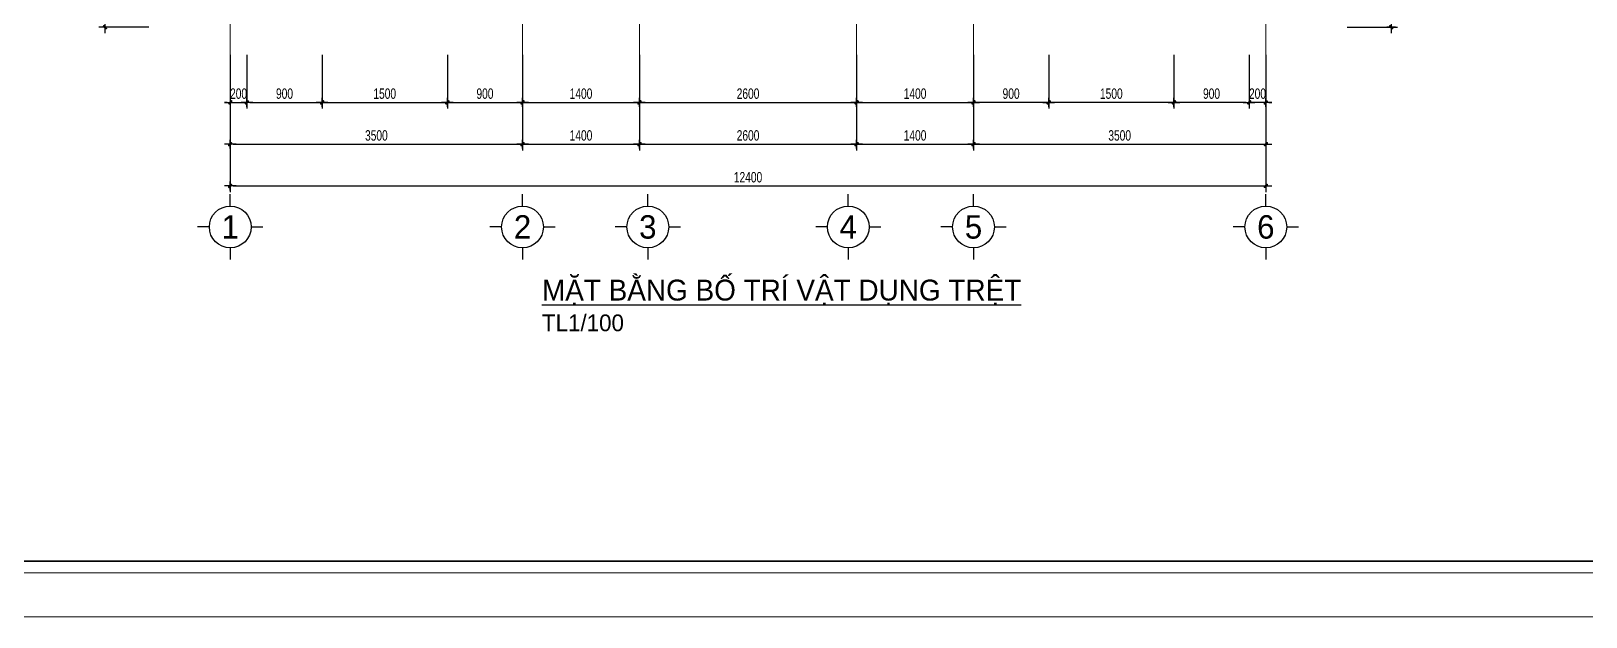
# Model space of a CAD drawing. Header units: inches. Extents: x 88947 to 296847, y 35049 to 161062.
# Drawn here: x 183977 to 202594, y 77053 to 84062 of the extents above; entities that cross this region are included whole.
import ezdxf
from ezdxf.enums import TextEntityAlignment as Align

# ---------------------------------------------------------------- set-up
doc = ezdxf.new("R2010")
doc.units = ezdxf.units.IN
doc.header["$MEASUREMENT"] = 0
doc.header["$PDMODE"] = 1
doc.linetypes.add('ACAD_ISO03W100', pattern=[30, 12, -18])
doc.linetypes.add('CENTER', pattern=[50.8, 31.75, -6.35, 6.35, -6.35])
for name, color, linetype, lineweight in [('A-Dims', 145, 'Continuous', 25), ('A-Text', 30, 'Continuous', 9), ('A-Wall', 2, 'Continuous', 35), ('DIM', 7, 'Continuous', 25), ('GHICHU', 40, 'Continuous', 18), ('KHUNG 2', 144, 'Continuous', 18), ('NETMANH', 192, 'Continuous', 18), ('TRUC', 252, 'ACAD_ISO03W100', 13)]:
    doc.layers.add(name, color=color, linetype=linetype, lineweight=lineweight)
doc.layers.add('text', color=2, linetype='Continuous')
doc.styles.add('FRANKO', font='VFRANKO.TTF')
doc.styles.add('VHELVEN', font='VHELVEN.TTF')
doc.styles.add('VNI-HELVE-CONDENSE', font='VNARIAL.TTF', dxfattribs={"width": 0.7})
doc.dimstyles.new('TAS-100', dxfattribs={"dimscale": 50, "dimtxt": 2.5, "dimasz": 0.7, "dimexe": 1.5, "dimexo": 1.5, "dimgap": 0.8, "dimtad": 1, "dimdec": 0, "dimzin": 3, "dimdsep": 46, "dimtxsty": 'VNI-HELVE-CONDENSE', "dimblk": 'TICK', "dimcen": 2.5, "dimclrt": 71, "dimazin": 2, "dimtfac": 0.75, "dimtdec": 0, "dimtix": 1, "dimtmove": 2, "dimatfit": 2, "dimldrblk": 'TICK123', "dimfxl": 1.5, "dimtolj": 1, "dimtzin": 0, "dimarcsym": 0})

# ---------------------------------------------------------------- blocks, each defined once
blk = doc.blocks.new('khung ten')
at = {"layer": 'A-Wall', "ltscale": 0.7}
blk.add_lwpolyline([(267204, -219099), (305804, -219099), (305804, -190799), (267204, -190799)], close=True, dxfattribs=at)
at = {"layer": 'KHUNG 2', "ltscale": 0.7}
blk.add_lwpolyline([(267004, -219299), (306004, -219299), (306004, -190599), (267004, -190599)], close=True, dxfattribs=at)
at = {"layer": 'NETMANH', "ltscale": 0.7}
blk.add_lwpolyline([(265004, -220042), (307004, -220042), (307004, -190342), (265004, -190342)], close=True, dxfattribs=at)
blk = doc.blocks.new('TICK')
at = {"layer": 'A-Dims', "color": 1}
for p, q in [((-2, 0), (2, 0)), ((0, 1.5), (0, -1.5))]:
    blk.add_line(p, q, dxfattribs=at)
at = {"layer": 'A-Dims', "color": 1, "const_width": 0.788}
blk.add_lwpolyline([(-0.33, -0.35), (0.38, 0.38)], dxfattribs=at)
at = {"layer": 'A-Dims', "color": 1, "const_width": 0.394}
for points in [[(0.24, 0.52, -0.414214), (0.52, 0.52, -1)], [(0.52, 0.52, -0.414214), (0.52, 0.24, -1)], [(-0.47, -0.21, 0.414214), (-0.47, -0.49, 1)], [(-0.47, -0.49, 0.414214), (-0.19, -0.49, 1)]]:
    blk.add_lwpolyline(points, format="xyb", dxfattribs=at)
blk = doc.blocks.new('*D3011')
at = {"layer": 'Defpoints', "color": 0}
for p in [(150, -10808), (3650, -10808), (3650, -11950)]:
    blk.add_point(p, dxfattribs=at)
at = {"layer": 'DIM', "color": 0, "lineweight": -2}
for p, q in [((150, -10883), (150, -12025)), ((3650, -10883), (3650, -12025)), ((185, -11950), (3615, -11950))]:
    blk.add_line(p, q, dxfattribs=at)
at = {"layer": 'DIM', "color": 0, "lineweight": -2, "xscale": 35, "yscale": 35, "zscale": 35, "rotation": 180}
blk.add_blockref('TICK', (150, -11950), dxfattribs=at)
at = {"layer": 'DIM', "color": 0, "lineweight": -2, "xscale": 35, "yscale": 35, "zscale": 35}
blk.add_blockref('TICK', (3650, -11950), dxfattribs=at)
at = {"layer": 'DIM', "color": 71, "insert": (1900, -11846), "char_height": 125, "attachment_point": 5, "style": 'VNI-HELVE-CONDENSE'}
blk.add_mtext('\\A1;3500', dxfattribs=at)
blk = doc.blocks.new('TICK123')
at = {"layer": 'A-Dims', "color": 1}
blk.add_lwpolyline([(0.05, 0, 0, 0.84, 0), (-2.11, 0, 8.4, 8.4, 0)], format="xyseb", dxfattribs=at)
blk = doc.blocks.new('*D3012')
at = {"layer": 'Defpoints', "color": 0}
for p in [(3650, -10808), (5050, -10808), (5050, -11950)]:
    blk.add_point(p, dxfattribs=at)
at = {"layer": 'DIM', "color": 0, "lineweight": -2}
for p, q in [((3650, -10883), (3650, -12025)), ((5050, -10883), (5050, -12025)), ((3685, -11950), (5015, -11950))]:
    blk.add_line(p, q, dxfattribs=at)
at = {"layer": 'DIM', "color": 0, "lineweight": -2, "xscale": 35, "yscale": 35, "zscale": 35, "rotation": 180}
blk.add_blockref('TICK', (3650, -11950), dxfattribs=at)
at = {"layer": 'DIM', "color": 0, "lineweight": -2, "xscale": 35, "yscale": 35, "zscale": 35}
blk.add_blockref('TICK', (5050, -11950), dxfattribs=at)
at = {"layer": 'DIM', "color": 71, "insert": (4350, -11846), "char_height": 125, "attachment_point": 5, "style": 'VNI-HELVE-CONDENSE'}
blk.add_mtext('\\A1;1400', dxfattribs=at)
blk = doc.blocks.new('*D3013')
at = {"layer": 'Defpoints', "color": 0}
for p in [(5050, -10808), (7650, -10808), (7650, -11950)]:
    blk.add_point(p, dxfattribs=at)
at = {"layer": 'DIM', "color": 0, "lineweight": -2}
for p, q in [((5050, -10883), (5050, -12025)), ((7650, -10883), (7650, -12025)), ((5085, -11950), (7615, -11950))]:
    blk.add_line(p, q, dxfattribs=at)
at = {"layer": 'DIM', "color": 0, "lineweight": -2, "xscale": 35, "yscale": 35, "zscale": 35, "rotation": 180}
blk.add_blockref('TICK', (5050, -11950), dxfattribs=at)
at = {"layer": 'DIM', "color": 0, "lineweight": -2, "xscale": 35, "yscale": 35, "zscale": 35}
blk.add_blockref('TICK', (7650, -11950), dxfattribs=at)
at = {"layer": 'DIM', "color": 71, "insert": (6350, -11846), "char_height": 125, "attachment_point": 5, "style": 'VNI-HELVE-CONDENSE'}
blk.add_mtext('\\A1;2600', dxfattribs=at)
blk = doc.blocks.new('*D3014')
at = {"layer": 'Defpoints', "color": 0}
for p in [(7650, -10808), (9050, -10808), (9050, -11950)]:
    blk.add_point(p, dxfattribs=at)
at = {"layer": 'DIM', "color": 0, "lineweight": -2}
for p, q in [((7650, -10883), (7650, -12025)), ((9050, -10883), (9050, -12025)), ((7685, -11950), (9015, -11950))]:
    blk.add_line(p, q, dxfattribs=at)
at = {"layer": 'DIM', "color": 0, "lineweight": -2, "xscale": 35, "yscale": 35, "zscale": 35, "rotation": 180}
blk.add_blockref('TICK', (7650, -11950), dxfattribs=at)
at = {"layer": 'DIM', "color": 0, "lineweight": -2, "xscale": 35, "yscale": 35, "zscale": 35}
blk.add_blockref('TICK', (9050, -11950), dxfattribs=at)
at = {"layer": 'DIM', "color": 71, "insert": (8350, -11846), "char_height": 125, "attachment_point": 5, "style": 'VNI-HELVE-CONDENSE'}
blk.add_mtext('\\A1;1400', dxfattribs=at)
blk = doc.blocks.new('*D3015')
at = {"layer": 'Defpoints', "color": 0}
for p in [(9050, -10808), (12550, -10808), (12550, -11950)]:
    blk.add_point(p, dxfattribs=at)
at = {"layer": 'DIM', "color": 0, "lineweight": -2}
for p, q in [((9050, -10883), (9050, -12025)), ((12550, -10883), (12550, -12025)), ((9085, -11950), (12515, -11950))]:
    blk.add_line(p, q, dxfattribs=at)
at = {"layer": 'DIM', "color": 0, "lineweight": -2, "xscale": 35, "yscale": 35, "zscale": 35, "rotation": 180}
blk.add_blockref('TICK', (9050, -11950), dxfattribs=at)
at = {"layer": 'DIM', "color": 0, "lineweight": -2, "xscale": 35, "yscale": 35, "zscale": 35}
blk.add_blockref('TICK', (12550, -11950), dxfattribs=at)
at = {"layer": 'DIM', "color": 71, "insert": (10800, -11846), "char_height": 125, "attachment_point": 5, "style": 'VNI-HELVE-CONDENSE'}
blk.add_mtext('\\A1;3500', dxfattribs=at)
blk = doc.blocks.new('*D3016')
at = {"layer": 'Defpoints', "color": 0}
for p in [(150, -10808), (12550, -10808), (12550, -12450)]:
    blk.add_point(p, dxfattribs=at)
at = {"layer": 'DIM', "color": 0, "lineweight": -2}
for p, q in [((150, -10883), (150, -12525)), ((12550, -10883), (12550, -12525)), ((185, -12450), (12515, -12450))]:
    blk.add_line(p, q, dxfattribs=at)
at = {"layer": 'DIM', "color": 0, "lineweight": -2, "xscale": 35, "yscale": 35, "zscale": 35, "rotation": 180}
blk.add_blockref('TICK', (150, -12450), dxfattribs=at)
at = {"layer": 'DIM', "color": 0, "lineweight": -2, "xscale": 35, "yscale": 35, "zscale": 35}
blk.add_blockref('TICK', (12550, -12450), dxfattribs=at)
at = {"layer": 'DIM', "color": 71, "insert": (6350, -12346), "char_height": 125, "attachment_point": 5, "style": 'VNI-HELVE-CONDENSE'}
blk.add_mtext('\\A1;12400', dxfattribs=at)
blk = doc.blocks.new('*D3042')
at = {"layer": 'Defpoints', "color": 0}
for p in [(-750, -9950), (-1350, -10550), (-750, -10550)]:
    blk.add_point(p, dxfattribs=at)
at = {"layer": 'DIM', "color": 0, "lineweight": -2}
for p, q in [((-825, -9950), (-1425, -9950)), ((-1350, -9985), (-1350, -10515)), ((-825, -10550), (-1425, -10550))]:
    blk.add_line(p, q, dxfattribs=at)
at = {"layer": 'DIM', "color": 0, "lineweight": -2, "xscale": 35, "yscale": 35, "zscale": 35}
for p, rotation in [((-1350, -9950), 90), ((-1350, -10550), 270)]:
    blk.add_blockref('TICK', p, dxfattribs=dict(at, rotation=rotation))
at = {"layer": 'DIM', "color": 71, "insert": (-1454, -10250), "char_height": 125, "attachment_point": 5, "rotation": 90, "style": 'VNI-HELVE-CONDENSE'}
blk.add_mtext('\\A1;600', dxfattribs=at)
blk = doc.blocks.new('*D3043')
at = {"layer": 'Defpoints', "color": 0}
for p in [(150, -10808), (350, -10808), (350, -11450)]:
    blk.add_point(p, dxfattribs=at)
at = {"layer": 'DIM', "color": 0, "lineweight": -2}
for p, q in [((150, -10883), (150, -11525)), ((350, -10883), (350, -11525)), ((115, -11450), (80, -11450)), ((150, -11450), (350, -11450)), ((385, -11450), (420, -11450))]:
    blk.add_line(p, q, dxfattribs=at)
at = {"layer": 'DIM', "color": 0, "lineweight": -2, "xscale": 35, "yscale": 35, "zscale": 35}
blk.add_blockref('TICK', (150, -11450), dxfattribs=at)
at = {"layer": 'DIM', "color": 0, "lineweight": -2, "xscale": 35, "yscale": 35, "zscale": 35, "rotation": 180}
blk.add_blockref('TICK', (350, -11450), dxfattribs=at)
at = {"layer": 'DIM', "color": 71, "insert": (250, -11346), "char_height": 125, "attachment_point": 5, "style": 'VNI-HELVE-CONDENSE'}
blk.add_mtext('\\A1;200', dxfattribs=at)
blk = doc.blocks.new('*D3044')
at = {"layer": 'Defpoints', "color": 0}
for p in [(1250, -10808), (2750, -10808), (2750, -11450)]:
    blk.add_point(p, dxfattribs=at)
at = {"layer": 'DIM', "color": 0, "lineweight": -2}
for p, q in [((1250, -10883), (1250, -11525)), ((2750, -10883), (2750, -11525)), ((1285, -11450), (2715, -11450))]:
    blk.add_line(p, q, dxfattribs=at)
at = {"layer": 'DIM', "color": 0, "lineweight": -2, "xscale": 35, "yscale": 35, "zscale": 35, "rotation": 180}
blk.add_blockref('TICK', (1250, -11450), dxfattribs=at)
at = {"layer": 'DIM', "color": 0, "lineweight": -2, "xscale": 35, "yscale": 35, "zscale": 35}
blk.add_blockref('TICK', (2750, -11450), dxfattribs=at)
at = {"layer": 'DIM', "color": 71, "insert": (2000, -11346), "char_height": 125, "attachment_point": 5, "style": 'VNI-HELVE-CONDENSE'}
blk.add_mtext('\\A1;1500', dxfattribs=at)
blk = doc.blocks.new('*D3045')
at = {"layer": 'Defpoints', "color": 0}
for p in [(2750, -10808), (3650, -10808), (3650, -11450)]:
    blk.add_point(p, dxfattribs=at)
at = {"layer": 'DIM', "color": 0, "lineweight": -2}
for p, q in [((2750, -10883), (2750, -11525)), ((3650, -10883), (3650, -11525)), ((2785, -11450), (3615, -11450))]:
    blk.add_line(p, q, dxfattribs=at)
at = {"layer": 'DIM', "color": 0, "lineweight": -2, "xscale": 35, "yscale": 35, "zscale": 35, "rotation": 180}
blk.add_blockref('TICK', (2750, -11450), dxfattribs=at)
at = {"layer": 'DIM', "color": 0, "lineweight": -2, "xscale": 35, "yscale": 35, "zscale": 35}
blk.add_blockref('TICK', (3650, -11450), dxfattribs=at)
at = {"layer": 'DIM', "color": 71, "insert": (3200, -11346), "char_height": 125, "attachment_point": 5, "style": 'VNI-HELVE-CONDENSE'}
blk.add_mtext('\\A1;900', dxfattribs=at)
blk = doc.blocks.new('*D3046')
at = {"layer": 'Defpoints', "color": 0}
for p in [(3650, -10808), (5050, -10808), (5050, -11450)]:
    blk.add_point(p, dxfattribs=at)
at = {"layer": 'DIM', "color": 0, "lineweight": -2}
for p, q in [((3650, -10883), (3650, -11525)), ((5050, -10883), (5050, -11525)), ((3685, -11450), (5015, -11450))]:
    blk.add_line(p, q, dxfattribs=at)
at = {"layer": 'DIM', "color": 0, "lineweight": -2, "xscale": 35, "yscale": 35, "zscale": 35, "rotation": 180}
blk.add_blockref('TICK', (3650, -11450), dxfattribs=at)
at = {"layer": 'DIM', "color": 0, "lineweight": -2, "xscale": 35, "yscale": 35, "zscale": 35}
blk.add_blockref('TICK', (5050, -11450), dxfattribs=at)
at = {"layer": 'DIM', "color": 71, "insert": (4350, -11346), "char_height": 125, "attachment_point": 5, "style": 'VNI-HELVE-CONDENSE'}
blk.add_mtext('\\A1;1400', dxfattribs=at)
blk = doc.blocks.new('*D3047')
at = {"layer": 'Defpoints', "color": 0}
for p in [(7650, -10808), (9050, -10808), (9050, -11450)]:
    blk.add_point(p, dxfattribs=at)
at = {"layer": 'DIM', "color": 0, "lineweight": -2}
for p, q in [((7650, -10883), (7650, -11525)), ((9050, -10883), (9050, -11525)), ((7685, -11450), (9015, -11450))]:
    blk.add_line(p, q, dxfattribs=at)
at = {"layer": 'DIM', "color": 0, "lineweight": -2, "xscale": 35, "yscale": 35, "zscale": 35, "rotation": 180}
blk.add_blockref('TICK', (7650, -11450), dxfattribs=at)
at = {"layer": 'DIM', "color": 0, "lineweight": -2, "xscale": 35, "yscale": 35, "zscale": 35}
blk.add_blockref('TICK', (9050, -11450), dxfattribs=at)
at = {"layer": 'DIM', "color": 71, "insert": (8350, -11346), "char_height": 125, "attachment_point": 5, "style": 'VNI-HELVE-CONDENSE'}
blk.add_mtext('\\A1;1400', dxfattribs=at)
blk = doc.blocks.new('*D3064')
at = {"layer": 'Defpoints', "color": 0}
for p in [(13450, -9950), (13450, -10550), (14050, -10550)]:
    blk.add_point(p, dxfattribs=at)
at = {"layer": 'DIM', "color": 0, "lineweight": -2}
for p, q in [((13525, -9950), (14125, -9950)), ((14050, -9985), (14050, -10515)), ((13525, -10550), (14125, -10550))]:
    blk.add_line(p, q, dxfattribs=at)
at = {"layer": 'DIM', "color": 0, "lineweight": -2, "xscale": 35, "yscale": 35, "zscale": 35}
for p, rotation in [((14050, -9950), 90), ((14050, -10550), 270)]:
    blk.add_blockref('TICK', p, dxfattribs=dict(at, rotation=rotation))
at = {"layer": 'DIM', "color": 71, "insert": (13946, -10250), "char_height": 125, "attachment_point": 5, "rotation": 90, "style": 'VNI-HELVE-CONDENSE'}
blk.add_mtext('\\A1;600', dxfattribs=at)
blk = doc.blocks.new('TRUCCOT')
for p, q in [((0, -140), (0, 0)), ((-250, -390), (-390, -390)), ((250, -390), (390, -390)), ((0, -640), (0, -780))]:
    blk.add_line(p, q)
blk.add_circle((0, -390), 250)
at = {"layer": 'GHICHU', "style": 'VHELVEN'}
blk.add_attdef('TRUC', text='', height=280, dxfattribs=at).set_placement((0, -390), align=Align.MIDDLE_CENTER)
blk = doc.blocks.new('*D3148')
at = {"layer": 'Defpoints', "color": 0}
for p in [(350, -10808), (1250, -10808), (1250, -11450)]:
    blk.add_point(p, dxfattribs=at)
at = {"layer": 'DIM', "color": 0, "lineweight": -2}
for p, q in [((350, -10883), (350, -11525)), ((1250, -10883), (1250, -11525)), ((385, -11450), (1215, -11450))]:
    blk.add_line(p, q, dxfattribs=at)
at = {"layer": 'DIM', "color": 0, "lineweight": -2, "xscale": 35, "yscale": 35, "zscale": 35, "rotation": 180}
blk.add_blockref('TICK', (350, -11450), dxfattribs=at)
at = {"layer": 'DIM', "color": 0, "lineweight": -2, "xscale": 35, "yscale": 35, "zscale": 35}
blk.add_blockref('TICK', (1250, -11450), dxfattribs=at)
at = {"layer": 'DIM', "color": 71, "insert": (800, -11346), "char_height": 125, "attachment_point": 5, "style": 'VNI-HELVE-CONDENSE'}
blk.add_mtext('\\A1;900', dxfattribs=at)
blk = doc.blocks.new('*D3187')
at = {"layer": 'Defpoints', "color": 0}
for p in [(5050, -10808), (7650, -10808), (7650, -11450)]:
    blk.add_point(p, dxfattribs=at)
at = {"layer": 'DIM', "color": 0, "lineweight": -2}
for p, q in [((5050, -10883), (5050, -11525)), ((7650, -10883), (7650, -11525)), ((5085, -11450), (7615, -11450))]:
    blk.add_line(p, q, dxfattribs=at)
at = {"layer": 'DIM', "color": 0, "lineweight": -2, "xscale": 35, "yscale": 35, "zscale": 35, "rotation": 180}
blk.add_blockref('TICK', (5050, -11450), dxfattribs=at)
at = {"layer": 'DIM', "color": 0, "lineweight": -2, "xscale": 35, "yscale": 35, "zscale": 35}
blk.add_blockref('TICK', (7650, -11450), dxfattribs=at)
at = {"layer": 'DIM', "color": 71, "insert": (6350, -11346), "char_height": 125, "attachment_point": 5, "style": 'VNI-HELVE-CONDENSE'}
blk.add_mtext('\\A1;2600', dxfattribs=at)
blk = doc.blocks.new('*D3188')
at = {"layer": 'Defpoints', "color": 0}
for p in [(9950, -10808), (11450, -10808), (9950, -11450)]:
    blk.add_point(p, dxfattribs=at)
at = {"layer": 'DIM', "color": 0, "lineweight": -2}
for p, q in [((9950, -10883), (9950, -11525)), ((11450, -10883), (11450, -11525)), ((11415, -11450), (9985, -11450))]:
    blk.add_line(p, q, dxfattribs=at)
at = {"layer": 'DIM', "color": 0, "lineweight": -2, "xscale": 35, "yscale": 35, "zscale": 35, "rotation": 180}
blk.add_blockref('TICK', (9950, -11450), dxfattribs=at)
at = {"layer": 'DIM', "color": 0, "lineweight": -2, "xscale": 35, "yscale": 35, "zscale": 35}
blk.add_blockref('TICK', (11450, -11450), dxfattribs=at)
at = {"layer": 'DIM', "color": 71, "insert": (10700, -11346), "char_height": 125, "attachment_point": 5, "style": 'VNI-HELVE-CONDENSE'}
blk.add_mtext('\\A1;1500', dxfattribs=at)
blk = doc.blocks.new('*D3189')
at = {"layer": 'Defpoints', "color": 0}
for p in [(9050, -10808), (9950, -10808), (9050, -11450)]:
    blk.add_point(p, dxfattribs=at)
at = {"layer": 'DIM', "color": 0, "lineweight": -2}
for p, q in [((9050, -10883), (9050, -11525)), ((9950, -10883), (9950, -11525)), ((9915, -11450), (9085, -11450))]:
    blk.add_line(p, q, dxfattribs=at)
at = {"layer": 'DIM', "color": 0, "lineweight": -2, "xscale": 35, "yscale": 35, "zscale": 35, "rotation": 180}
blk.add_blockref('TICK', (9050, -11450), dxfattribs=at)
at = {"layer": 'DIM', "color": 0, "lineweight": -2, "xscale": 35, "yscale": 35, "zscale": 35}
blk.add_blockref('TICK', (9950, -11450), dxfattribs=at)
at = {"layer": 'DIM', "color": 71, "insert": (9500, -11346), "char_height": 125, "attachment_point": 5, "style": 'VNI-HELVE-CONDENSE'}
blk.add_mtext('\\A1;900', dxfattribs=at)
blk = doc.blocks.new('*D3190')
at = {"layer": 'Defpoints', "color": 0}
for p in [(12350, -10808), (12550, -10808), (12350, -11450)]:
    blk.add_point(p, dxfattribs=at)
at = {"layer": 'DIM', "color": 0, "lineweight": -2}
for p, q in [((12350, -10883), (12350, -11525)), ((12550, -10883), (12550, -11525)), ((12315, -11450), (12280, -11450)), ((12550, -11450), (12350, -11450)), ((12585, -11450), (12620, -11450))]:
    blk.add_line(p, q, dxfattribs=at)
at = {"layer": 'DIM', "color": 0, "lineweight": -2, "xscale": 35, "yscale": 35, "zscale": 35}
blk.add_blockref('TICK', (12350, -11450), dxfattribs=at)
at = {"layer": 'DIM', "color": 0, "lineweight": -2, "xscale": 35, "yscale": 35, "zscale": 35, "rotation": 180}
blk.add_blockref('TICK', (12550, -11450), dxfattribs=at)
at = {"layer": 'DIM', "color": 71, "insert": (12450, -11346), "char_height": 125, "attachment_point": 5, "style": 'VNI-HELVE-CONDENSE'}
blk.add_mtext('\\A1;200', dxfattribs=at)
blk = doc.blocks.new('*D3191')
at = {"layer": 'Defpoints', "color": 0}
for p in [(11450, -10808), (12350, -10808), (11450, -11450)]:
    blk.add_point(p, dxfattribs=at)
at = {"layer": 'DIM', "color": 0, "lineweight": -2}
for p, q in [((11450, -10883), (11450, -11525)), ((12350, -10883), (12350, -11525)), ((12315, -11450), (11485, -11450))]:
    blk.add_line(p, q, dxfattribs=at)
at = {"layer": 'DIM', "color": 0, "lineweight": -2, "xscale": 35, "yscale": 35, "zscale": 35, "rotation": 180}
blk.add_blockref('TICK', (11450, -11450), dxfattribs=at)
at = {"layer": 'DIM', "color": 0, "lineweight": -2, "xscale": 35, "yscale": 35, "zscale": 35}
blk.add_blockref('TICK', (12350, -11450), dxfattribs=at)
at = {"layer": 'DIM', "color": 71, "insert": (11900, -11346), "char_height": 125, "attachment_point": 5, "style": 'VNI-HELVE-CONDENSE'}
blk.add_mtext('\\A1;900', dxfattribs=at)
blk = doc.blocks.new('A$C4B9C0102')
at = {"layer": 'DIM'}
ref = blk.add_blockref('TRUCCOT', (150, -12550), dxfattribs=at)
ref.add_attrib('TRUC', '1', dxfattribs={"layer": 'GHICHU', "height": 280, "style": 'FRANKO'}).set_placement((150, -12940), align=Align.MIDDLE_CENTER)
ref = blk.add_blockref('TRUCCOT', (3650, -12550), dxfattribs=at)
ref.add_attrib('TRUC', '2', dxfattribs={"layer": 'GHICHU', "height": 280, "style": 'FRANKO'}).set_placement((3650, -12940), align=Align.MIDDLE_CENTER)
ref = blk.add_blockref('TRUCCOT', (5150, -12550), dxfattribs=at)
ref.add_attrib('TRUC', '3', dxfattribs={"layer": 'GHICHU', "height": 280, "style": 'FRANKO'}).set_placement((5150, -12940), align=Align.MIDDLE_CENTER)
ref = blk.add_blockref('TRUCCOT', (7550, -12550), dxfattribs=at)
ref.add_attrib('TRUC', '4', dxfattribs={"layer": 'GHICHU', "height": 280, "style": 'FRANKO'}).set_placement((7550, -12940), align=Align.MIDDLE_CENTER)
ref = blk.add_blockref('TRUCCOT', (9050, -12550), dxfattribs=at)
ref.add_attrib('TRUC', '5', dxfattribs={"layer": 'GHICHU', "height": 280, "style": 'FRANKO'}).set_placement((9050, -12940), align=Align.MIDDLE_CENTER)
ref = blk.add_blockref('TRUCCOT', (12550, -12550), dxfattribs=at)
ref.add_attrib('TRUC', '6', dxfattribs={"layer": 'GHICHU', "height": 280, "style": 'FRANKO'}).set_placement((12550, -12940), align=Align.MIDDLE_CENTER)
for base, p1, p2, angle, picture, middle in [((-1350, -10550), (-750, -9950), (-750, -10550), 90, '*D3042', (-1453.8, -10250)), ((14050, -10550), (13450, -9950), (13450, -10550), 90, '*D3064', (13946.2, -10250)), ((9050, -11450), (9950, -10807.8), (9050, -10807.8), 180, '*D3189', (9500, -11346.2)), ((9950, -11450), (11450, -10807.8), (9950, -10807.8), 180, '*D3188', (10700, -11346.2)), ((11450, -11450), (12350, -10807.8), (11450, -10807.8), 180, '*D3191', (11900, -11346.2)), ((12350, -11450), (12550, -10807.8), (12350, -10807.8), 180, '*D3190', (12450, -11346.2))]:
    dim = blk.add_linear_dim(base=base, p1=p1, p2=p2, angle=angle, dimstyle='TAS-100', dxfattribs=at)
    dim.commit()
    dim.dimension.update_dxf_attribs({"geometry": picture, "text_midpoint": middle})
for base, p1, p2, picture, middle in [((3650, -11950), (150, -10807.8), (3650, -10807.8), '*D3011', (1900, -11846.1)), ((12550, -12450), (150, -10807.8), (12550, -10807.8), '*D3016', (6350, -12346.2)), ((350, -11450), (150, -10807.8), (350, -10807.8), '*D3043', (250, -11346.2)), ((1250, -11450), (350, -10807.8), (1250, -10807.8), '*D3148', (800, -11346.2)), ((2750, -11450), (1250, -10807.8), (2750, -10807.8), '*D3044', (2000, -11346.2)), ((3650, -11450), (2750, -10807.8), (3650, -10807.8), '*D3045', (3200, -11346.2)), ((5050, -11950), (3650, -10807.8), (5050, -10807.8), '*D3012', (4350, -11846.2)), ((5050, -11450), (3650, -10807.8), (5050, -10807.8), '*D3046', (4350, -11346.2)), ((7650, -11950), (5050, -10807.8), (7650, -10807.8), '*D3013', (6350, -11846.2)), ((7650, -11450), (5050, -10807.8), (7650, -10807.8), '*D3187', (6350, -11346.2)), ((9050, -11950), (7650, -10807.8), (9050, -10807.8), '*D3014', (8350, -11846.2)), ((9050, -11450), (7650, -10807.8), (9050, -10807.8), '*D3047', (8350, -11346.2)), ((12550, -11950), (9050, -10807.8), (12550, -10807.8), '*D3015', (10800, -11846.1))]:
    dim = blk.add_linear_dim(base=base, p1=p1, p2=p2, dimstyle='TAS-100', dxfattribs=at)
    dim.commit()
    dim.dimension.update_dxf_attribs({"geometry": picture, "text_midpoint": middle})

msp = doc.modelspace()

# ---------------------------------------------------------------- linework, layer by layer
at = {"layer": 'TRUC', "linetype": 'CENTER', "ltscale": 20}
for points in [[(186361.3, 82709), (186361.3, 95209)], [(191261.3, 82709), (191261.3, 95209)], [(193861.3, 82709), (193861.3, 95209)], [(195261.3, 82709), (195261.3, 95209)], [(198761.3, 82709), (198761.3, 95209)], [(189861.3, 82709), (189861.3, 94709)]]:
    msp.add_lwpolyline(points, dxfattribs=at)

# ---------------------------------------------------------------- block references
at = {"layer": 'A-Text', "xscale": 0.7071428571362048, "yscale": 0.7071428573544836, "zscale": 0.7071428573664265}
msp.add_blockref('khung ten', (-9348.5, 232654.8), dxfattribs=at)
at = {"layer": 'DIM'}
msp.add_blockref('A$C4B9C0102', (186211.3, 94659), dxfattribs=at)

# ---------------------------------------------------------------- texts
at = {"layer": 'text', "insert": (190094, 81088.2), "char_height": 250, "width": 5864.249, "attachment_point": 1, "style": 'FRANKO'}
msp.add_mtext('{\\LMAËT BAÈNG BOÁ TRÍ VAÄT DUÏNG TREÄT \\P\\H0.8x;\\lTL1/100}', dxfattribs=at)

doc.saveas('drawing.dxf')
